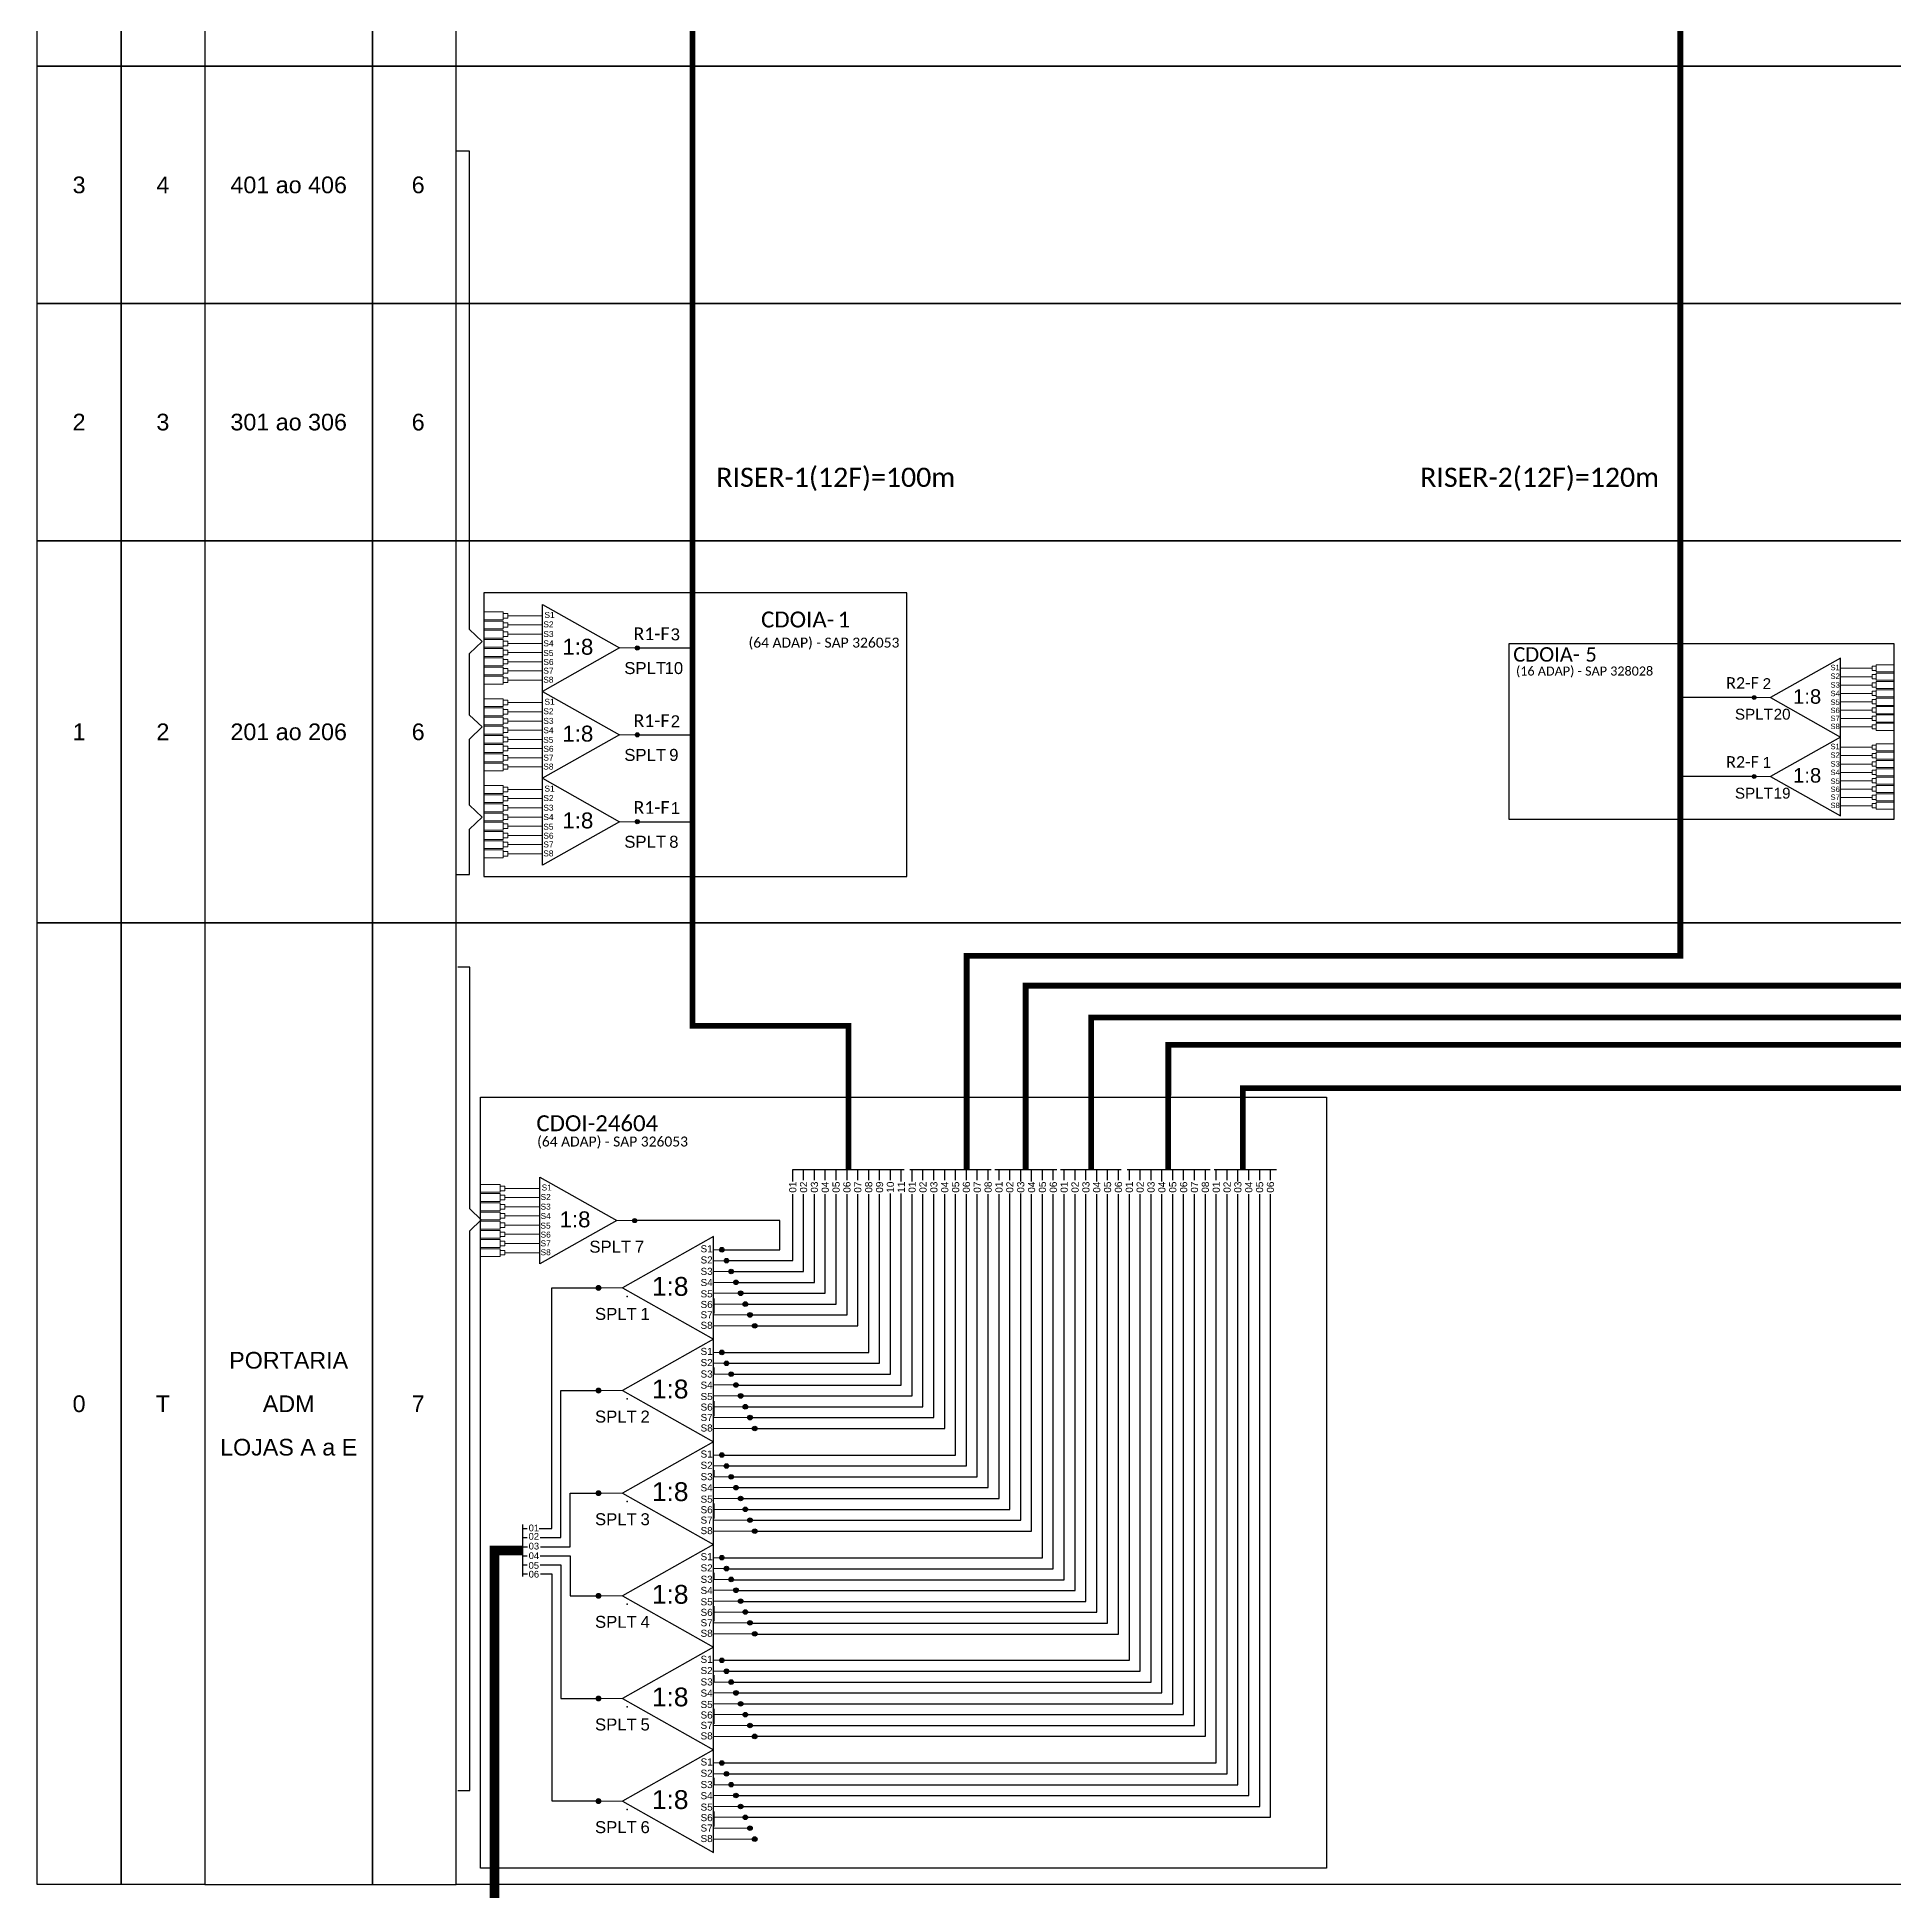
# Model space of a CAD drawing. Extents: x -89 to 1745, y 705 to 1299.
# Drawn here: x 1135.5 to 1320.1, y 800.1 to 984.4 of the extents above; entities that cross this region are included whole.
import ezdxf
from ezdxf.enums import TextEntityAlignment as Align

# ---------------------------------------------------------------- set-up
doc = ezdxf.new("R2010")
doc.units = 0
doc.styles.add('ARIAL', font='arial.ttf')
doc.styles.add('WMF-Calibri0', font='calibri.ttf')

# ---------------------------------------------------------------- blocks, each defined once
blk = doc.blocks.new('SPLT_1-8_DIV_DIR')
h = blk.add_hatch(color=3)
h.dxf.hatch_style = 1
edge = h.paths.add_edge_path()
edge.add_arc((12.77, 4.04), 0.242, 0, 360)
h = blk.add_hatch(color=3)
h.dxf.hatch_style = 1
edge = h.paths.add_edge_path()
edge.add_arc((13.27, 2.88), 0.242, 0, 360)
h = blk.add_hatch(color=3)
h.dxf.hatch_style = 1
edge = h.paths.add_edge_path()
edge.add_arc((13.77, 1.73), 0.242, 0, 360)
h = blk.add_hatch(color=3)
h.dxf.hatch_style = 1
edge = h.paths.add_edge_path()
edge.add_arc((14.27, 0.58), 0.242, 0, 360)
h = blk.add_hatch(color=3)
h.dxf.hatch_style = 1
edge = h.paths.add_edge_path()
edge.add_arc((14.77, -0.58), 0.242, 0, 360)
h = blk.add_hatch(color=3)
h.dxf.hatch_style = 1
edge = h.paths.add_edge_path()
edge.add_arc((15.27, -1.73), 0.242, 0, 360)
h = blk.add_hatch(color=3)
h.dxf.hatch_style = 1
edge = h.paths.add_edge_path()
edge.add_arc((15.77, -2.88), 0.242, 0, 360)
h = blk.add_hatch(color=3)
h.dxf.hatch_style = 1
edge = h.paths.add_edge_path()
edge.add_arc((16.27, -4.04), 0.242, 0, 360)
at = {"color": 1}
blk.add_lwpolyline([(11.89, 5.45), (2.22, 0), (11.89, -5.45), (11.89, 5.45)], dxfattribs=at)
at = {"color": 7, "lineweight": 0}
for points in [[(12.77, 4.04), (11.89, 4.04)], [(11.89, 2.88), (13.27, 2.88)], [(11.89, 1.73), (13.77, 1.73)], [(11.89, 0.58), (14.27, 0.58)], [(11.89, -0.58), (14.77, -0.58)], [(11.89, -1.73), (15.27, -1.73)], [(11.89, -2.88), (15.77, -2.88)], [(11.89, -4.04), (16.27, -4.04)]]:
    blk.add_lwpolyline(points, dxfattribs=at)
at = {"color": 1, "lineweight": 0}
blk.add_lwpolyline([(2.22, 0), (0, 0)], dxfattribs=at)
at = {"color": 3}
for centre in [(12.77, 4.04), (13.27, 2.88), (13.77, 1.73), (14.27, 0.58), (14.77, -0.58), (15.27, -1.73), (15.77, -2.88), (16.27, -4.04)]:
    blk.add_circle(centre, 0.242, dxfattribs=at)
at = {"color": 1, "style": 'ARIAL'}
for s, height, p in [('S1', 0.75, (10.52, 3.77)), ('S2', 0.75, (10.52, 2.58)), ('S3', 0.75, (10.52, 1.37)), ('1:8', 2, (5.35, -0.85)), ('S4', 0.75, (10.52, 0.19)), ('S5', 0.75, (10.52, -1.02)), ('S6', 0.75, (10.52, -2.14)), ('S7', 0.75, (10.52, -3.24)), ('S8', 0.75, (10.52, -4.36))]:
    blk.add_text(s, height=height, dxfattribs=at).set_placement(p)

msp = doc.modelspace()

# ---------------------------------------------------------------- hatches: boundary and pattern name
h = msp.add_hatch(color=3)
h.dxf.hatch_style = 1
edge = h.paths.add_edge_path()
edge.add_arc((1195.12, 923.69), 0.203, 0, 360)
h = msp.add_hatch(color=3)
h.dxf.hatch_style = 1
edge = h.paths.add_edge_path()
edge.add_arc((1306.12, 918.76), 0.185, 0, 360)
h = msp.add_hatch(color=3)
h.dxf.hatch_style = 1
edge = h.paths.add_edge_path()
edge.add_arc((1195.12, 915.06), 0.203, 0, 360)
h = msp.add_hatch(color=3)
h.dxf.hatch_style = 1
edge = h.paths.add_edge_path()
edge.add_arc((1306.12, 910.92), 0.185, 0, 360)
h = msp.add_hatch(color=3)
h.dxf.hatch_style = 1
edge = h.paths.add_edge_path()
edge.add_arc((1195.12, 906.43), 0.203, 0, 360)
h = msp.add_hatch(color=3)
h.dxf.hatch_style = 1
edge = h.paths.add_edge_path()
edge.add_arc((1195.12, 906.43), 0.203, 0, 360)
h = msp.add_hatch(color=3)
h.dxf.hatch_style = 1
edge = h.paths.add_edge_path()
edge.add_arc((1194.85, 866.79), 0.203, 0, 360)
h = msp.add_hatch(color=3)
h.dxf.hatch_style = 1
edge = h.paths.add_edge_path()
edge.add_arc((1194.85, 866.79), 0.203, 0, 360)
h = msp.add_hatch(color=3)
h.dxf.hatch_style = 1
edge = h.paths.add_edge_path()
edge.add_arc((1191.26, 860.1), 0.295, 0, 360)
h = msp.add_hatch(color=3)
h.dxf.hatch_style = 1
edge = h.paths.add_edge_path()
edge.add_arc((1191.26, 849.9), 0.295, 0, 360)
h = msp.add_hatch(color=3)
h.dxf.hatch_style = 1
edge = h.paths.add_edge_path()
edge.add_arc((1191.26, 839.7), 0.295, 0, 360)
h = msp.add_hatch(color=3)
h.dxf.hatch_style = 1
edge = h.paths.add_edge_path()
edge.add_arc((1191.26, 829.5), 0.295, 0, 360)
h = msp.add_hatch(color=3)
h.dxf.hatch_style = 1
edge = h.paths.add_edge_path()
edge.add_arc((1191.26, 819.3), 0.295, 0, 360)
h = msp.add_hatch(color=3)
h.dxf.hatch_style = 1
edge = h.paths.add_edge_path()
edge.add_arc((1191.26, 809.1), 0.295, 0, 360)

# ---------------------------------------------------------------- linework, layer by layer
at = {"color": 5, "const_width": 0.576}
msp.add_lwpolyline([(1200.6, 1166.92), (1200.6, 886.15), (1216.1, 886.15), (1216.1, 871.87)], dxfattribs=at)
at = {"color": 3, "const_width": 0.576}
msp.add_lwpolyline([(1591.35, 1166.83), (1591.34, 884.26), (1247.89, 884.26), (1247.88, 871.87)], dxfattribs=at)
at = {"color": 6, "const_width": 0.576}
msp.add_lwpolyline([(1298.77, 1166.31), (1298.77, 893.09), (1227.85, 893.09), (1227.85, 871.87)], dxfattribs=at)
at = {"color": 30, "const_width": 0.576}
msp.add_lwpolyline([(1395.99, 1143.28), (1395.99, 890.13), (1233.72, 890.13), (1233.72, 871.87)], dxfattribs=at)
at = {"color": 1}
for points, const_width in [([(1240.22, 871.87), (1240.22, 886.98), (1493.72, 886.98), (1493.72, 1142.99)], 0.576), ([(1183.75, 834.01), (1180.92, 834.01), (1180.92, 796.82), (1261.39, 796.82)], 0.977)]:
    msp.add_lwpolyline(points, dxfattribs=dict(at, const_width=const_width))
at = {"color": 2, "const_width": 0.576}
msp.add_lwpolyline([(1255.3, 871.87), (1255.3, 879.95), (1689.07, 879.95), (1689.07, 1142.99)], dxfattribs=at)
for points in [[(1135.47, 1005.08), (1143.81, 1005.08), (1143.81, 981.5), (1135.47, 981.5)], [(1143.81, 1005.08), (1152.14, 1005.08), (1152.14, 981.5), (1143.81, 981.5)], [(1168.8, 1005.08), (1152.14, 1005.08), (1152.14, 981.5), (1168.8, 981.5)], [(1177.13, 1005.08), (1168.8, 1005.08), (1168.8, 981.5), (1177.13, 981.5)], [(1177.13, 1005.08), (1322.5, 1005.08), (1322.5, 981.5), (1177.13, 981.5)], [(1135.47, 981.5), (1143.81, 981.5), (1143.81, 957.92), (1135.47, 957.92)], [(1143.81, 981.5), (1152.14, 981.5), (1152.14, 957.92), (1143.81, 957.92)], [(1168.8, 981.5), (1152.14, 981.5), (1152.14, 957.92), (1168.8, 957.92)], [(1177.13, 981.5), (1168.8, 981.5), (1168.8, 957.92), (1177.13, 957.92)], [(1177.13, 981.5), (1322.5, 981.5), (1322.5, 957.92), (1177.13, 957.92)], [(1135.47, 957.92), (1143.81, 957.92), (1143.81, 934.35), (1135.47, 934.35)], [(1143.81, 957.92), (1152.14, 957.92), (1152.14, 934.35), (1143.81, 934.35)], [(1168.8, 957.92), (1152.14, 957.92), (1152.14, 934.35), (1168.8, 934.35)], [(1177.13, 957.92), (1168.8, 957.92), (1168.8, 934.35), (1177.13, 934.35)], [(1177.13, 957.92), (1322.5, 957.92), (1322.5, 934.35), (1177.13, 934.35)], [(1135.47, 934.35), (1143.81, 934.35), (1143.81, 896.37), (1135.47, 896.37)], [(1143.81, 934.35), (1152.14, 934.35), (1152.14, 896.37), (1143.81, 896.37)], [(1168.8, 934.35), (1152.14, 934.35), (1152.14, 896.37), (1168.8, 896.37)], [(1177.13, 934.35), (1168.8, 934.35), (1168.8, 896.37), (1177.13, 896.37)], [(1177.13, 934.35), (1322.5, 934.35), (1322.5, 896.37), (1177.13, 896.37)], [(1135.47, 896.37), (1143.81, 896.37), (1143.81, 800.8), (1135.47, 800.8)], [(1143.81, 896.37), (1152.14, 896.37), (1152.14, 800.8), (1143.81, 800.8)], [(1168.8, 896.37), (1152.14, 896.37), (1152.14, 800.8), (1168.8, 800.8)], [(1177.13, 896.37), (1168.8, 896.37), (1168.8, 800.8), (1177.13, 800.8)]]:
    msp.add_lwpolyline(points, close=True)
at = {"color": 3}
for points in [[(1178.44, 921.5), (1178.44, 923.14), (1179.69, 924.33), (1178.44, 925.53), (1178.44, 973.05), (1177.14, 973.05)], [(1178.44, 910.16), (1178.45, 914.64), (1179.69, 915.84), (1178.45, 917.03), (1178.45, 921.5), (1178.44, 921.5)], [(1177.13, 901.19), (1178.44, 901.19), (1178.44, 905.67), (1179.69, 906.87), (1178.44, 908.06), (1178.44, 910.16)], [(1177.27, 810.14), (1178.46, 810.14), (1178.46, 865.78), (1179.59, 866.86), (1178.46, 867.95), (1178.46, 891.96), (1177.27, 891.96)], [(1243.81, 871.87), (1252.04, 871.87)], [(1244.02, 870.8), (1244.02, 871.87)], [(1245.1, 870.81), (1245.1, 871.87)], [(1246.18, 870.8), (1246.18, 871.87)], [(1247.25, 870.66), (1247.25, 871.87)], [(1248.33, 870.8), (1248.33, 871.87)], [(1249.41, 870.8), (1249.41, 871.87)], [(1250.49, 870.8), (1250.49, 871.87)], [(1251.57, 870.81), (1251.57, 871.87)], [(1203.69, 823.09), (1209.27, 823.09), (1244.02, 823.09), (1244.02, 869.41)], [(1203.69, 822.01), (1209.27, 822.01), (1245.1, 822.01), (1245.1, 869.41)], [(1204.22, 820.93), (1209.27, 820.93), (1246.18, 820.93), (1246.18, 869.41)], [(1204.68, 819.85), (1209.27, 819.85), (1247.25, 819.85), (1247.25, 869.41)], [(1205.15, 818.78), (1209.27, 818.78), (1248.33, 818.78), (1248.33, 869.41)], [(1205.62, 817.7), (1209.27, 817.7), (1249.41, 817.7), (1249.41, 869.41)], [(1206.09, 816.62), (1209.27, 816.62), (1250.49, 816.62), (1250.49, 869.41)], [(1206.56, 815.54), (1209.27, 815.54), (1251.57, 815.54), (1251.57, 869.41)], [(1185.35, 836.19), (1186.63, 836.19), (1186.63, 860.11), (1191.56, 860.11)], [(1183.75, 836.19), (1184.18, 836.19)]]:
    msp.add_lwpolyline(points, dxfattribs=at)
at = {"color": 1}
for points in [[(1221.92, 929.16), (1179.85, 929.16), (1179.85, 900.99), (1221.92, 900.99)], [(1281.76, 924.13), (1320.01, 924.13), (1320.01, 906.65), (1281.76, 906.65)], [(1179.54, 879.04), (1263.61, 879.04), (1263.61, 802.45), (1179.54, 802.45)]]:
    msp.add_lwpolyline(points, close=True, dxfattribs=at)
at = {"color": 3, "lineweight": 0}
for points in [[(1181.78, 927.28), (1179.87, 927.28)], [(1181.78, 927.28), (1181.78, 926.5)], [(1182.24, 926.89), (1185.71, 926.89)], [(1181.78, 926.5), (1179.87, 926.5)], [(1181.78, 926.37), (1179.87, 926.37)], [(1181.78, 925.59), (1179.87, 925.59)], [(1181.78, 925.45), (1179.87, 925.45)], [(1181.78, 926.37), (1181.78, 925.59)], [(1181.78, 925.45), (1181.78, 924.67)], [(1185.71, 925.98), (1182.24, 925.98)], [(1185.71, 925.06), (1182.24, 925.06)], [(1181.78, 924.67), (1179.87, 924.67)], [(1181.78, 924.54), (1179.87, 924.54)], [(1181.78, 923.76), (1179.87, 923.76)], [(1181.78, 923.63), (1179.87, 923.63)], [(1181.78, 924.54), (1181.78, 923.76)], [(1181.78, 923.63), (1181.78, 922.85)], [(1185.71, 924.15), (1182.24, 924.15)], [(1185.71, 923.24), (1182.24, 923.24)], [(1181.78, 922.85), (1179.87, 922.85)], [(1181.78, 922.72), (1179.87, 922.72)], [(1181.78, 921.93), (1179.87, 921.93)], [(1181.78, 921.8), (1179.87, 921.8)], [(1181.78, 922.72), (1181.78, 921.93)], [(1181.78, 921.8), (1181.78, 921.02)], [(1185.71, 922.32), (1182.24, 922.32)], [(1185.71, 921.41), (1182.24, 921.41)], [(1317.84, 921.67), (1314.69, 921.67)], [(1318.25, 922.03), (1318.25, 921.32)], [(1318.25, 922.03), (1319.99, 922.03)], [(1318.25, 921.32), (1319.99, 921.32)], [(1181.78, 921.02), (1179.87, 921.02)], [(1181.78, 920.89), (1179.87, 920.89)], [(1181.78, 920.11), (1179.87, 920.11)], [(1181.78, 920.89), (1181.78, 920.11)], [(1185.71, 920.5), (1182.24, 920.5)], [(1314.69, 920.84), (1317.84, 920.84)], [(1314.69, 920.01), (1317.84, 920.01)], [(1318.25, 921.2), (1318.25, 920.49)], [(1318.25, 921.2), (1319.99, 921.2)], [(1318.25, 920.49), (1319.99, 920.49)], [(1318.25, 920.37), (1318.25, 919.66)], [(1318.25, 920.37), (1319.99, 920.37)], [(1318.25, 919.66), (1319.99, 919.66)], [(1318.25, 919.54), (1318.25, 918.82)], [(1318.25, 919.54), (1319.99, 919.54)], [(1181.78, 918.65), (1179.87, 918.65)], [(1181.78, 917.87), (1179.87, 917.87)], [(1181.78, 917.74), (1179.87, 917.74)], [(1181.78, 918.65), (1181.78, 917.87)], [(1181.78, 917.74), (1181.78, 916.96)], [(1182.24, 918.26), (1185.71, 918.26)], [(1314.69, 919.18), (1317.84, 919.18)], [(1314.69, 918.35), (1317.84, 918.35)], [(1318.25, 918.82), (1319.99, 918.82)], [(1318.25, 918.71), (1318.25, 917.99)], [(1318.25, 918.71), (1319.99, 918.71)], [(1318.25, 917.99), (1319.99, 917.99)], [(1318.25, 917.87), (1318.25, 917.16)], [(1318.25, 917.87), (1319.99, 917.87)], [(1181.78, 916.96), (1179.87, 916.96)], [(1181.78, 916.82), (1179.87, 916.82)], [(1181.78, 916.04), (1179.87, 916.04)], [(1181.78, 915.91), (1179.87, 915.91)], [(1181.78, 916.82), (1181.78, 916.04)], [(1181.78, 915.91), (1181.78, 915.13)], [(1185.71, 917.35), (1182.24, 917.35)], [(1185.71, 916.43), (1182.24, 916.43)], [(1314.69, 917.52), (1317.84, 917.52)], [(1314.69, 916.69), (1317.84, 916.69)], [(1314.69, 915.86), (1317.84, 915.86)], [(1318.25, 917.16), (1319.99, 917.16)], [(1318.25, 917.04), (1318.25, 916.33)], [(1318.25, 917.04), (1319.99, 917.04)], [(1318.25, 916.33), (1319.99, 916.33)], [(1318.25, 916.21), (1318.25, 915.5)], [(1318.25, 916.21), (1319.99, 916.21)], [(1181.78, 915.13), (1179.87, 915.13)], [(1181.78, 915), (1179.87, 915)], [(1181.78, 914.22), (1179.87, 914.22)], [(1181.78, 914.09), (1179.87, 914.09)], [(1181.78, 915), (1181.78, 914.22)], [(1181.78, 914.09), (1181.78, 913.3)], [(1185.71, 915.52), (1182.24, 915.52)], [(1185.71, 914.61), (1182.24, 914.61)], [(1318.25, 915.5), (1319.99, 915.5)], [(1318.25, 914.18), (1318.25, 913.47)], [(1318.25, 914.18), (1319.99, 914.18)], [(1181.78, 913.3), (1179.87, 913.3)], [(1181.78, 913.17), (1179.87, 913.17)], [(1181.78, 912.39), (1179.87, 912.39)], [(1181.78, 912.26), (1179.87, 912.26)], [(1181.78, 913.17), (1181.78, 912.39)], [(1181.78, 912.26), (1181.78, 911.48)], [(1185.71, 913.69), (1182.24, 913.69)], [(1185.71, 912.78), (1182.24, 912.78)], [(1317.84, 913.82), (1314.69, 913.82)], [(1314.69, 912.99), (1317.84, 912.99)], [(1314.69, 912.16), (1317.84, 912.16)], [(1318.25, 913.47), (1319.99, 913.47)], [(1318.25, 913.35), (1318.25, 912.64)], [(1318.25, 913.35), (1319.99, 913.35)], [(1318.25, 912.64), (1319.99, 912.64)], [(1318.25, 912.52), (1318.25, 911.81)], [(1318.25, 912.52), (1319.99, 912.52)], [(1181.78, 911.48), (1179.87, 911.48)], [(1185.71, 911.87), (1182.24, 911.87)], [(1314.69, 911.33), (1317.84, 911.33)], [(1314.69, 910.5), (1317.84, 910.5)], [(1318.25, 911.81), (1319.99, 911.81)], [(1318.25, 911.69), (1318.25, 910.98)], [(1318.25, 911.69), (1319.99, 911.69)], [(1318.25, 910.98), (1319.99, 910.98)], [(1318.25, 910.86), (1318.25, 910.15)], [(1318.25, 910.86), (1319.99, 910.86)], [(1181.78, 910.02), (1179.87, 910.02)], [(1181.78, 909.24), (1179.87, 909.24)], [(1181.78, 909.11), (1179.87, 909.11)], [(1181.78, 910.02), (1181.78, 909.24)], [(1181.78, 909.11), (1181.78, 908.33)], [(1182.24, 909.63), (1185.71, 909.63)], [(1185.71, 908.72), (1182.24, 908.72)], [(1314.69, 909.67), (1317.84, 909.67)], [(1314.69, 908.84), (1317.84, 908.84)], [(1318.25, 910.15), (1319.99, 910.15)], [(1318.25, 910.03), (1318.25, 909.32)], [(1318.25, 910.03), (1319.99, 910.03)], [(1318.25, 909.32), (1319.99, 909.32)], [(1318.25, 909.2), (1318.25, 908.49)], [(1318.25, 909.2), (1319.99, 909.2)], [(1318.25, 908.49), (1319.99, 908.49)], [(1318.25, 908.37), (1318.25, 907.66)], [(1318.25, 908.37), (1319.99, 908.37)], [(1181.78, 908.33), (1179.87, 908.33)], [(1181.78, 908.19), (1179.87, 908.19)], [(1181.78, 907.41), (1179.87, 907.41)], [(1181.78, 907.28), (1179.87, 907.28)], [(1181.78, 906.5), (1179.87, 906.5)], [(1181.78, 908.19), (1181.78, 907.41)], [(1181.78, 907.28), (1181.78, 906.5)], [(1185.71, 907.8), (1182.24, 907.8)], [(1185.71, 906.89), (1182.24, 906.89)], [(1314.69, 908.01), (1317.84, 908.01)], [(1318.25, 907.66), (1319.99, 907.66)], [(1181.78, 906.37), (1179.87, 906.37)], [(1181.78, 905.59), (1179.87, 905.59)], [(1181.78, 905.45), (1179.87, 905.45)], [(1181.78, 904.67), (1179.87, 904.67)], [(1181.78, 906.37), (1181.78, 905.59)], [(1181.78, 905.45), (1181.78, 904.67)], [(1185.71, 905.98), (1182.24, 905.98)], [(1185.71, 905.06), (1182.24, 905.06)], [(1181.78, 904.54), (1179.87, 904.54)], [(1181.78, 903.76), (1179.87, 903.76)], [(1181.78, 903.63), (1179.87, 903.63)], [(1181.78, 902.85), (1179.87, 902.85)], [(1181.78, 904.54), (1181.78, 903.76)], [(1181.78, 903.63), (1181.78, 902.85)], [(1185.71, 904.15), (1182.24, 904.15)], [(1185.71, 903.24), (1182.24, 903.24)], [(1181.5, 870.38), (1179.59, 870.38)], [(1181.5, 869.6), (1179.59, 869.6)], [(1181.5, 870.38), (1181.5, 869.6)], [(1181.96, 869.99), (1185.43, 869.99)], [(1181.5, 869.47), (1179.59, 869.47)], [(1181.5, 868.69), (1179.59, 868.69)], [(1181.5, 868.56), (1179.59, 868.56)], [(1181.5, 867.77), (1179.59, 867.77)], [(1181.5, 869.47), (1181.5, 868.69)], [(1181.5, 868.56), (1181.5, 867.77)], [(1185.43, 869.08), (1181.96, 869.08)], [(1185.43, 868.16), (1181.96, 868.16)], [(1181.5, 867.64), (1179.59, 867.64)], [(1181.5, 866.86), (1179.59, 866.86)], [(1181.5, 866.73), (1179.59, 866.73)], [(1181.5, 865.95), (1179.59, 865.95)], [(1181.5, 867.64), (1181.5, 866.86)], [(1181.5, 866.73), (1181.5, 865.95)], [(1185.43, 867.25), (1181.96, 867.25)], [(1185.43, 866.34), (1181.96, 866.34)], [(1181.5, 865.82), (1179.59, 865.82)], [(1181.5, 865.03), (1179.59, 865.03)], [(1181.5, 864.9), (1179.59, 864.9)], [(1181.5, 864.12), (1179.59, 864.12)], [(1181.5, 865.82), (1181.5, 865.03)], [(1181.5, 864.9), (1181.5, 864.12)], [(1185.43, 865.43), (1181.96, 865.43)], [(1185.43, 864.51), (1181.96, 864.51)], [(1181.5, 863.99), (1179.59, 863.99)], [(1181.5, 863.21), (1179.59, 863.21)], [(1181.5, 863.99), (1181.5, 863.21)], [(1185.43, 863.6), (1181.96, 863.6)]]:
    msp.add_lwpolyline(points, dxfattribs=at)
for points in [[(1182.24, 927.12), (1181.78, 927.12), (1181.78, 926.66), (1182.24, 926.66)], [(1182.24, 926.2), (1181.78, 926.2), (1181.78, 925.75), (1182.24, 925.75)], [(1182.24, 925.29), (1181.78, 925.29), (1181.78, 924.84), (1182.24, 924.84)], [(1182.24, 924.38), (1181.78, 924.38), (1181.78, 923.92), (1182.24, 923.92)], [(1182.24, 923.46), (1181.78, 923.46), (1181.78, 923.01), (1182.24, 923.01)], [(1182.24, 922.55), (1181.78, 922.55), (1181.78, 922.1), (1182.24, 922.1)], [(1182.24, 921.64), (1181.78, 921.64), (1181.78, 921.18), (1182.24, 921.18)], [(1317.84, 921.88), (1318.25, 921.88), (1318.25, 921.46), (1317.84, 921.46)], [(1182.24, 920.73), (1181.78, 920.73), (1181.78, 920.27), (1182.24, 920.27)], [(1317.84, 921.05), (1318.25, 921.05), (1318.25, 920.63), (1317.84, 920.63)], [(1317.84, 920.22), (1318.25, 920.22), (1318.25, 919.8), (1317.84, 919.8)], [(1182.24, 918.49), (1181.78, 918.49), (1181.78, 918.03), (1182.24, 918.03)], [(1182.24, 917.57), (1181.78, 917.57), (1181.78, 917.12), (1182.24, 917.12)], [(1317.84, 919.39), (1318.25, 919.39), (1318.25, 918.97), (1317.84, 918.97)], [(1317.84, 918.56), (1318.25, 918.56), (1318.25, 918.14), (1317.84, 918.14)], [(1317.84, 917.73), (1318.25, 917.73), (1318.25, 917.31), (1317.84, 917.31)], [(1182.24, 916.66), (1181.78, 916.66), (1181.78, 916.21), (1182.24, 916.21)], [(1182.24, 915.75), (1181.78, 915.75), (1181.78, 915.29), (1182.24, 915.29)], [(1317.84, 916.9), (1318.25, 916.9), (1318.25, 916.48), (1317.84, 916.48)], [(1317.84, 916.07), (1318.25, 916.07), (1318.25, 915.65), (1317.84, 915.65)], [(1182.24, 914.83), (1181.78, 914.83), (1181.78, 914.38), (1182.24, 914.38)], [(1182.24, 913.92), (1181.78, 913.92), (1181.78, 913.47), (1182.24, 913.47)], [(1317.84, 914.03), (1318.25, 914.03), (1318.25, 913.62), (1317.84, 913.62)], [(1182.24, 913.01), (1181.78, 913.01), (1181.78, 912.55), (1182.24, 912.55)], [(1182.24, 912.09), (1181.78, 912.09), (1181.78, 911.64), (1182.24, 911.64)], [(1317.84, 913.2), (1318.25, 913.2), (1318.25, 912.79), (1317.84, 912.79)], [(1317.84, 912.37), (1318.25, 912.37), (1318.25, 911.96), (1317.84, 911.96)], [(1317.84, 911.54), (1318.25, 911.54), (1318.25, 911.13), (1317.84, 911.13)], [(1317.84, 910.71), (1318.25, 910.71), (1318.25, 910.3), (1317.84, 910.3)], [(1182.24, 909.86), (1181.78, 909.86), (1181.78, 909.4), (1182.24, 909.4)], [(1182.24, 908.94), (1181.78, 908.94), (1181.78, 908.49), (1182.24, 908.49)], [(1317.84, 909.88), (1318.25, 909.88), (1318.25, 909.47), (1317.84, 909.47)], [(1317.84, 909.05), (1318.25, 909.05), (1318.25, 908.64), (1317.84, 908.64)], [(1182.24, 908.03), (1181.78, 908.03), (1181.78, 907.58), (1182.24, 907.58)], [(1182.24, 907.12), (1181.78, 907.12), (1181.78, 906.66), (1182.24, 906.66)], [(1317.84, 908.22), (1318.25, 908.22), (1318.25, 907.81), (1317.84, 907.81)], [(1182.24, 906.2), (1181.78, 906.2), (1181.78, 905.75), (1182.24, 905.75)], [(1182.24, 905.29), (1181.78, 905.29), (1181.78, 904.84), (1182.24, 904.84)], [(1182.24, 904.38), (1181.78, 904.38), (1181.78, 903.92), (1182.24, 903.92)], [(1182.24, 903.46), (1181.78, 903.46), (1181.78, 903.01), (1182.24, 903.01)], [(1181.96, 870.22), (1181.5, 870.22), (1181.5, 869.76), (1181.96, 869.76)], [(1181.96, 869.3), (1181.5, 869.3), (1181.5, 868.85), (1181.96, 868.85)], [(1181.96, 868.39), (1181.5, 868.39), (1181.5, 867.94), (1181.96, 867.94)], [(1181.96, 867.48), (1181.5, 867.48), (1181.5, 867.02), (1181.96, 867.02)], [(1181.96, 866.57), (1181.5, 866.57), (1181.5, 866.11), (1181.96, 866.11)], [(1181.96, 865.65), (1181.5, 865.65), (1181.5, 865.2), (1181.96, 865.2)], [(1181.96, 864.74), (1181.5, 864.74), (1181.5, 864.29), (1181.96, 864.29)], [(1181.96, 863.83), (1181.5, 863.83), (1181.5, 863.37), (1181.96, 863.37)]]:
    msp.add_lwpolyline(points, close=True, dxfattribs=at)
at = {"color": 1}
for points in [[(1185.71, 928.01), (1193.36, 923.69), (1185.71, 919.38), (1185.71, 928.01)], [(1314.69, 922.69), (1307.73, 918.76), (1314.69, 914.84), (1314.69, 922.69)], [(1185.71, 919.38), (1193.36, 915.06), (1185.71, 910.75), (1185.71, 919.38)], [(1314.69, 914.84), (1307.73, 910.92), (1314.69, 907), (1314.69, 914.84)], [(1185.71, 910.75), (1193.36, 906.43), (1185.71, 902.12), (1185.71, 910.75)], [(1237.18, 871.87), (1243.19, 871.87)], [(1237.54, 870.8), (1237.54, 871.87)], [(1238.62, 870.81), (1238.62, 871.87)], [(1239.7, 870.8), (1239.7, 871.87)], [(1240.78, 870.66), (1240.78, 871.87)], [(1241.86, 870.8), (1241.86, 871.87)], [(1242.94, 870.8), (1242.94, 871.87)], [(1185.43, 871.11), (1193.08, 866.79), (1185.43, 862.48), (1185.43, 871.11)], [(1204.22, 831.1), (1209.27, 831.1), (1237.54, 831.1), (1237.54, 869.41)], [(1204.69, 830.02), (1209.27, 830.02), (1238.62, 830.02), (1238.62, 869.41)], [(1205.15, 828.94), (1209.27, 828.94), (1239.7, 828.94), (1239.7, 869.41)], [(1205.62, 827.86), (1209.27, 827.86), (1240.78, 827.86), (1240.78, 869.41)], [(1206.09, 826.78), (1209.27, 826.78), (1241.86, 826.78), (1241.86, 869.41)], [(1206.56, 825.7), (1209.27, 825.7), (1242.94, 825.7), (1242.94, 869.41)], [(1202.73, 859.06), (1202.73, 857.57)], [(1202.73, 848.86), (1202.73, 847.37)], [(1202.73, 838.66), (1202.73, 837.17)], [(1183.75, 831.42), (1183.75, 836.6)], [(1183.75, 832.58), (1184.18, 832.58)], [(1185.48, 832.58), (1187.53, 832.58), (1187.53, 819.31), (1191.23, 819.31)], [(1202.73, 828.46), (1202.73, 826.97)], [(1202.73, 818.26), (1202.73, 816.77)], [(1202.73, 808.06), (1202.73, 806.57)]]:
    msp.add_lwpolyline(points, dxfattribs=at)
at = {"color": 1, "lineweight": 0}
for points in [[(1193.36, 923.69), (1195.12, 923.69)], [(1307.73, 918.76), (1306.12, 918.76)], [(1193.36, 915.06), (1195.12, 915.06)], [(1307.73, 910.92), (1306.12, 910.92)], [(1193.36, 906.43), (1195.12, 906.43)], [(1193.08, 866.79), (1194.85, 866.79)]]:
    msp.add_lwpolyline(points, dxfattribs=at)
at = {"color": 5}
for points in [[(1195.12, 923.69), (1200.87, 923.69)], [(1195.12, 915.06), (1200.87, 915.06)], [(1195.12, 906.43), (1200.87, 906.43)], [(1210.56, 870.66), (1210.56, 871.87)], [(1210.56, 871.87), (1221.63, 871.87)], [(1211.64, 870.8), (1211.64, 871.87)], [(1212.72, 870.8), (1212.72, 871.87)], [(1213.8, 870.8), (1213.8, 871.87)], [(1214.88, 870.81), (1214.88, 871.87)], [(1215.96, 870.8), (1215.96, 871.87)], [(1217.04, 870.8), (1217.04, 871.87)], [(1218.12, 870.8), (1218.12, 871.87)], [(1219.2, 870.8), (1219.2, 871.87)], [(1220.27, 870.8), (1220.27, 871.87)], [(1221.35, 870.66), (1221.35, 871.87)], [(1203.69, 853.69), (1209.27, 853.69), (1218.12, 853.69), (1218.12, 869.41)], [(1203.69, 852.61), (1209.27, 852.61), (1219.2, 852.61), (1219.2, 869.41)], [(1203.97, 862.81), (1209.27, 862.81), (1210.56, 862.81), (1210.56, 869.41)], [(1204.22, 851.53), (1209.27, 851.53), (1220.27, 851.53), (1220.27, 869.48)], [(1204.67, 861.73), (1209.27, 861.73), (1211.64, 861.73), (1211.64, 869.41)], [(1204.68, 850.45), (1209.27, 850.45), (1221.35, 850.45), (1221.35, 869.48)], [(1204.68, 860.65), (1209.27, 860.65), (1212.72, 860.65), (1212.72, 869.41)], [(1205.15, 859.57), (1209.27, 859.57), (1213.8, 859.57), (1213.8, 869.41)], [(1205.62, 858.49), (1209.27, 858.49), (1214.88, 858.49), (1214.88, 869.41)], [(1206.09, 857.41), (1209.27, 857.41), (1215.96, 857.41), (1215.96, 869.41)], [(1206.56, 856.34), (1209.27, 856.34), (1217.04, 856.34), (1217.04, 869.41)], [(1203.28, 863.92), (1203.28, 863.92)], [(1203.28, 853.72), (1203.28, 853.72)], [(1203.28, 843.53), (1203.28, 843.53)], [(1183.75, 833.48), (1184.18, 833.48)], [(1185.48, 833.48), (1188.44, 833.48), (1188.44, 829.51), (1191.23, 829.51)], [(1203.28, 833.33), (1203.28, 833.33)], [(1203.28, 823.13), (1203.28, 823.13)], [(1203.28, 812.93), (1203.28, 812.93)]]:
    msp.add_lwpolyline(points, dxfattribs=at)
at = {"color": 6}
for points in [[(1306.12, 918.76), (1298.77, 918.76)], [(1306.12, 910.92), (1298.77, 910.92)], [(1222.21, 871.87), (1230.28, 871.87)], [(1222.43, 870.66), (1222.43, 871.87)], [(1223.51, 870.8), (1223.51, 871.87)], [(1224.59, 870.8), (1224.59, 871.87)], [(1225.67, 870.8), (1225.67, 871.87)], [(1226.75, 870.81), (1226.75, 871.87)], [(1227.83, 870.8), (1227.83, 871.87)], [(1228.91, 870.8), (1228.91, 871.87)], [(1229.99, 870.8), (1229.99, 871.87)], [(1203.69, 843.49), (1209.27, 843.49), (1226.75, 843.49), (1226.75, 869.41)], [(1203.69, 842.41), (1209.27, 842.41), (1227.83, 842.41), (1227.83, 869.41)], [(1204.22, 841.33), (1209.27, 841.33), (1228.91, 841.33), (1228.91, 869.41)], [(1204.68, 840.25), (1209.27, 840.25), (1229.99, 840.25), (1229.99, 869.41)], [(1205.15, 849.37), (1209.27, 849.37), (1222.43, 849.37), (1222.43, 869.41)], [(1205.62, 848.29), (1209.27, 848.29), (1223.51, 848.29), (1223.51, 869.41)], [(1206.09, 847.22), (1209.27, 847.22), (1224.59, 847.22), (1224.59, 869.41)], [(1206.56, 846.14), (1209.27, 846.14), (1225.67, 846.14), (1225.67, 869.41)]]:
    msp.add_lwpolyline(points, dxfattribs=at)
for points in [[(1322.5, 800.8), (1177.13, 800.8), (1177.13, 896.37), (1322.5, 896.37)], [(1202.73, 852.2), (1202.73, 851.56)], [(1202.73, 842), (1202.73, 841.36)], [(1202.73, 831.8), (1202.73, 831.16)], [(1202.73, 821.6), (1202.73, 820.96)], [(1202.73, 811.4), (1202.73, 810.76)]]:
    msp.add_lwpolyline(points)
at = {"color": 30}
for points in [[(1230.65, 871.87), (1236.8, 871.87)], [(1231.07, 870.8), (1231.07, 871.87)], [(1232.15, 870.8), (1232.15, 871.87)], [(1233.23, 870.66), (1233.23, 871.87)], [(1234.3, 870.66), (1234.3, 871.87)], [(1235.38, 870.8), (1235.38, 871.87)], [(1236.46, 870.8), (1236.46, 871.87)], [(1203.69, 833.26), (1209.27, 833.26), (1235.38, 833.26), (1235.38, 869.41)], [(1203.69, 832.18), (1209.27, 832.18), (1236.46, 832.18), (1236.46, 869.41)], [(1205.15, 839.17), (1209.27, 839.17), (1231.07, 839.17), (1231.07, 869.41)], [(1205.62, 838.09), (1209.27, 838.09), (1232.15, 838.09), (1232.15, 869.48)], [(1206.09, 837.02), (1209.27, 837.02), (1233.23, 837.02), (1233.23, 869.48)], [(1206.56, 835.94), (1209.27, 835.94), (1234.3, 835.94), (1234.3, 869.41)]]:
    msp.add_lwpolyline(points, dxfattribs=at)
at = {"color": 2}
for points in [[(1252.45, 871.87), (1258.64, 871.87)], [(1252.65, 870.8), (1252.65, 871.87)], [(1253.73, 870.8), (1253.73, 871.87)], [(1254.81, 870.66), (1254.81, 871.87)], [(1255.89, 870.8), (1255.89, 871.87)], [(1256.97, 870.8), (1256.97, 871.87)], [(1258.05, 870.8), (1258.05, 871.87)], [(1203.69, 812.89), (1209.27, 812.89), (1252.65, 812.89), (1252.65, 869.41)], [(1203.69, 811.81), (1209.27, 811.81), (1253.73, 811.81), (1253.73, 869.41)], [(1204.22, 810.73), (1209.27, 810.73), (1254.81, 810.73), (1254.81, 869.41)], [(1204.68, 809.66), (1209.27, 809.66), (1255.89, 809.66), (1255.89, 869.41)], [(1205.15, 808.58), (1209.27, 808.58), (1256.97, 808.58), (1256.97, 869.41)], [(1205.62, 807.5), (1209.27, 807.5), (1258.05, 807.5), (1258.05, 869.41)], [(1185.47, 835.28), (1187.53, 835.28), (1187.53, 849.91), (1191.56, 849.91)], [(1183.75, 835.28), (1184.18, 835.28)], [(1183.75, 835.28), (1184.18, 835.28)], [(1185.47, 835.28), (1186.63, 835.28)]]:
    msp.add_lwpolyline(points, dxfattribs=at)
at = {"color": 7}
for points in [[(1203.51, 863.89), (1209.27, 863.89), (1209.27, 866.79), (1195.05, 866.79)], [(1185.49, 834.38), (1188.44, 834.38), (1188.44, 839.71), (1191.56, 839.71)], [(1183.75, 834.38), (1184.19, 834.38)]]:
    msp.add_lwpolyline(points, dxfattribs=at)
at = {"color": 190}
for points in [[(1183.75, 831.67), (1184.19, 831.67)], [(1185.49, 831.67), (1186.63, 831.67), (1186.63, 809.12), (1191.23, 809.12)]]:
    msp.add_lwpolyline(points, dxfattribs=at)
at = {"color": 3}
for centre, radius in [((1195.12, 923.69), 0.203), ((1306.12, 918.76), 0.185), ((1195.12, 915.06), 0.203), ((1306.12, 910.92), 0.185), ((1195.12, 906.43), 0.203), ((1195.12, 906.43), 0.203), ((1194.85, 866.79), 0.203), ((1194.85, 866.79), 0.203)]:
    msp.add_circle(centre, radius, dxfattribs=at)
for p in [(1194.12, 859.25), (1194.12, 849.06), (1194.12, 838.86), (1194.12, 828.66), (1194.12, 818.46), (1194.12, 808.26)]:
    msp.add_point(p)

# ---------------------------------------------------------------- block references
at = {"xscale": 0.936, "yscale": 0.936, "zscale": 0.936}
for p in [(1191.56, 860.11), (1191.56, 849.91), (1191.56, 839.71), (1191.56, 829.51), (1191.56, 819.31), (1191.56, 809.11)]:
    msp.add_blockref('SPLT_1-8_DIV_DIR', p, dxfattribs=at)

# ---------------------------------------------------------------- texts
at = {"style": 'ARIAL'}
for s, height, p in [('3', 1.66, (1139.64, 969.71)), ('4', 1.66, (1147.97, 969.71)), ('401 ao 406', 1.656, (1160.47, 969.71)), ('6', 1.66, (1173.34, 969.71)), ('2', 1.66, (1139.64, 946.14)), ('3', 1.66, (1147.97, 946.14)), ('301 ao 306', 1.656, (1160.47, 946.14)), ('6', 1.66, (1173.34, 946.14)), ('1', 1.66, (1139.64, 915.36)), ('2', 1.66, (1147.97, 915.36)), ('201 ao 206', 1.656, (1160.47, 915.36)), ('6', 1.66, (1173.34, 915.36)), ('PORTARIA', 1.656, (1160.47, 852.91)), ('0', 1.66, (1139.64, 848.59)), ('T', 1.66, (1147.97, 848.59)), ('ADM', 1.656, (1160.47, 848.59)), ('7', 1.66, (1173.34, 848.59)), ('LOJAS A a E', 1.656, (1160.47, 844.27)), ('01', 0.669, (1184.84, 836.25)), ('02', 0.669, (1184.83, 835.41)), ('03', 0.669, (1184.84, 834.44)), ('05', 0.669, (1184.83, 832.52)), ('04', 0.669, (1184.84, 833.49)), ('06', 0.669, (1184.84, 831.65))]:
    msp.add_text(s, height=height, dxfattribs=at).set_placement(p, align=Align.MIDDLE_CENTER)
at = {"color": 5, "style": 'WMF-Calibri0'}
for s, height, p in [('RISER-1(12F)=100m', 1.9049, (1202.97, 939.7)), ('R1-F', 1.267, (1194.74, 924.47)), ('R1-F', 1.267, (1194.74, 915.84)), ('R1-F', 1.267, (1194.74, 907.21))]:
    msp.add_text(s, height=height, dxfattribs=at).set_placement(p)
at = {"color": 6, "style": 'WMF-Calibri0'}
for s, height, p in [('RISER-2(12F)=120m', 1.9049, (1272.92, 939.7)), ('R2-F', 1.152, (1303.33, 919.64)), ('R2-F', 1.152, (1303.33, 911.79))]:
    msp.add_text(s, height=height, dxfattribs=at).set_placement(p)
at = {"color": 1}
for s, height, style, p in [('S1', 0.594, 'ARIAL', (1185.89, 926.68)), ('CDOIA-', 1.584, 'WMF-Calibri0', (1207.42, 925.73)), ('S3', 0.594, 'ARIAL', (1185.78, 924.78)), ('S2', 0.594, 'ARIAL', (1185.78, 925.74)), ('S5', 0.594, 'ARIAL', (1185.77, 922.89)), ('S4', 0.594, 'ARIAL', (1185.78, 923.85)), ('1:8', 1.584, 'ARIAL', (1187.67, 923.02)), ('CDOIA-', 1.44, 'WMF-Calibri0', (1282.17, 922.33)), ('5', 1.44, 'WMF-Calibri0', (1289.34, 922.33)), ('S6', 0.594, 'ARIAL', (1185.78, 922)), ('S7', 0.594, 'ARIAL', (1185.78, 921.13)), ('S1', 0.54, 'ARIAL', (1313.7, 921.48)), ('S8', 0.594, 'ARIAL', (1185.77, 920.24)), ('1:8', 1.44, 'ARIAL', (1309.98, 918.15)), ('S2', 0.54, 'ARIAL', (1313.7, 920.62)), ('S3', 0.54, 'ARIAL', (1313.7, 919.75)), ('S4', 0.54, 'ARIAL', (1313.7, 918.9)), ('S2', 0.594, 'ARIAL', (1185.78, 917.11)), ('S1', 0.594, 'ARIAL', (1185.89, 918.05)), ('S5', 0.54, 'ARIAL', (1313.7, 918.03)), ('S6', 0.54, 'ARIAL', (1313.7, 917.22)), ('S3', 0.594, 'ARIAL', (1185.78, 916.15)), ('S4', 0.594, 'ARIAL', (1185.78, 915.22)), ('1:8', 1.584, 'ARIAL', (1187.67, 914.39)), ('S7', 0.54, 'ARIAL', (1313.7, 916.43)), ('S8', 0.54, 'ARIAL', (1313.7, 915.63)), ('S5', 0.594, 'ARIAL', (1185.77, 914.26)), ('S6', 0.594, 'ARIAL', (1185.78, 913.37)), ('S1', 0.54, 'ARIAL', (1313.7, 913.63)), ('S7', 0.594, 'ARIAL', (1185.78, 912.5)), ('S8', 0.594, 'ARIAL', (1185.77, 911.61)), ('S2', 0.54, 'ARIAL', (1313.7, 912.78)), ('S3', 0.54, 'ARIAL', (1313.7, 911.9)), ('1:8', 1.44, 'ARIAL', (1309.98, 910.31)), ('S4', 0.54, 'ARIAL', (1313.7, 911.06)), ('S5', 0.54, 'ARIAL', (1313.7, 910.18)), ('S2', 0.594, 'ARIAL', (1185.78, 908.48)), ('S1', 0.594, 'ARIAL', (1185.89, 909.42)), ('S6', 0.54, 'ARIAL', (1313.7, 909.38)), ('S7', 0.54, 'ARIAL', (1313.7, 908.59)), ('S3', 0.594, 'ARIAL', (1185.78, 907.52)), ('S4', 0.594, 'ARIAL', (1185.78, 906.59)), ('1:8', 1.584, 'ARIAL', (1187.67, 905.76)), ('S8', 0.54, 'ARIAL', (1313.7, 907.78)), ('S5', 0.594, 'ARIAL', (1185.77, 905.63)), ('S6', 0.594, 'ARIAL', (1185.78, 904.74)), ('S7', 0.594, 'ARIAL', (1185.78, 903.87)), ('S8', 0.594, 'ARIAL', (1185.77, 902.98)), ('CDOI-24604', 1.584, 'WMF-Calibri0', (1185.09, 875.67)), ('S1', 0.594, 'ARIAL', (1185.61, 869.78)), ('S2', 0.594, 'ARIAL', (1185.5, 868.84)), ('S3', 0.594, 'ARIAL', (1185.5, 867.88)), ('1:8', 1.584, 'ARIAL', (1187.39, 866.12)), ('S5', 0.594, 'ARIAL', (1185.49, 865.99)), ('S4', 0.594, 'ARIAL', (1185.5, 866.95)), ('S6', 0.594, 'ARIAL', (1185.5, 865.1)), ('S7', 0.594, 'ARIAL', (1185.5, 864.23)), ('S8', 0.594, 'ARIAL', (1185.5, 863.35))]:
    msp.add_text(s, height=height, dxfattribs=dict(at, style=style)).set_placement(p)
at = {"color": 7, "style": 'WMF-Calibri0'}
msp.add_text('1', height=1.58, dxfattribs=at).set_placement((1215.03, 925.73))
at = {"color": 5, "style": 'ARIAL'}
for s, p in [('3', (1198.9, 924.45)), ('2', (1198.9, 915.81)), ('1', (1198.9, 907.18))]:
    msp.add_text(s, height=1.19, dxfattribs=at).set_placement(p, align=Align.CENTER)
at = {"color": 1, "style": 'WMF-Calibri0'}
for s, height, p in [('(64 ADAP) - SAP 326053', 0.99, (1213.67, 923.73)), ('(16 ADAP) - SAP 328028', 0.9, (1289.26, 920.95)), ('(64 ADAP) - SAP 326053', 0.99, (1192.66, 874.15))]:
    msp.add_text(s, height=height, dxfattribs=at).set_placement(p, align=Align.CENTER)
at = {"color": 7, "style": 'ARIAL'}
for s, height, p in [('SPLT', 1.188, (1195.9, 921.1)), ('10', 1.188, (1198.75, 921.1)), ('SPLT', 1.08, (1306.09, 916.57)), ('20', 1.08, (1308.89, 916.57)), ('SPLT', 1.188, (1195.9, 912.47)), ('9', 1.19, (1198.75, 912.47)), ('SPLT', 1.08, (1306.09, 908.72)), ('19', 1.08, (1308.89, 908.72)), ('SPLT', 1.188, (1195.9, 903.84)), ('8', 1.19, (1198.75, 903.84)), ('SPLT', 1.188, (1192.43, 863.6)), ('7', 1.19, (1195.34, 863.6)), ('SPLT', 1.188, (1192.99, 856.92)), ('1', 1.19, (1195.9, 856.92)), ('SPLT', 1.188, (1192.99, 846.72)), ('2', 1.19, (1195.9, 846.72)), ('SPLT', 1.188, (1192.99, 836.52)), ('3', 1.19, (1195.9, 836.52)), ('SPLT', 1.188, (1192.99, 826.32)), ('4', 1.19, (1195.9, 826.32)), ('SPLT', 1.188, (1192.99, 816.12)), ('5', 1.19, (1195.9, 816.12)), ('SPLT', 1.188, (1192.99, 805.92)), ('6', 1.19, (1195.9, 805.92))]:
    msp.add_text(s, height=height, dxfattribs=at).set_placement(p, align=Align.CENTER)
at = {"color": 6, "style": 'ARIAL'}
for s, p in [('2', (1307.38, 919.61)), ('1', (1307.38, 911.77))]:
    msp.add_text(s, height=1.08, dxfattribs=at).set_placement(p, align=Align.CENTER)
at = {"style": 'ARIAL'}
for s, p in [('01', (1210.56, 870.11)), ('02', (1211.64, 870.11)), ('03', (1212.72, 870.11)), ('04', (1213.79, 870.11)), ('05', (1214.87, 870.11)), ('06', (1215.95, 870.11)), ('07', (1217.03, 870.11)), ('08', (1218.11, 870.11)), ('09', (1219.19, 870.11)), ('10', (1220.27, 870.11)), ('11', (1221.35, 870.11)), ('01', (1222.43, 870.11)), ('02', (1223.51, 870.11)), ('03', (1224.59, 870.11)), ('04', (1225.67, 870.11)), ('05', (1226.75, 870.11)), ('06', (1227.82, 870.11)), ('07', (1228.9, 870.11)), ('08', (1229.98, 870.11)), ('01', (1231.06, 870.11)), ('02', (1232.14, 870.11)), ('03', (1233.22, 870.11)), ('04', (1234.3, 870.11)), ('05', (1235.38, 870.11)), ('06', (1236.46, 870.11)), ('01', (1237.54, 870.11)), ('02', (1238.62, 870.11)), ('03', (1239.7, 870.11)), ('04', (1240.77, 870.11)), ('05', (1241.85, 870.11)), ('06', (1242.93, 870.11)), ('01', (1244.01, 870.11)), ('02', (1245.09, 870.11)), ('03', (1246.17, 870.11)), ('04', (1247.25, 870.11)), ('05', (1248.33, 870.11)), ('06', (1249.41, 870.11)), ('07', (1250.49, 870.11)), ('08', (1251.57, 870.11)), ('01', (1252.65, 870.11)), ('02', (1253.73, 870.11)), ('03', (1254.8, 870.11)), ('04', (1255.88, 870.11)), ('05', (1256.96, 870.11)), ('06', (1258.04, 870.11))]:
    msp.add_text(s, height=0.714, rotation=90, dxfattribs=at).set_placement(p, align=Align.MIDDLE_CENTER)

doc.saveas('drawing.dxf')
